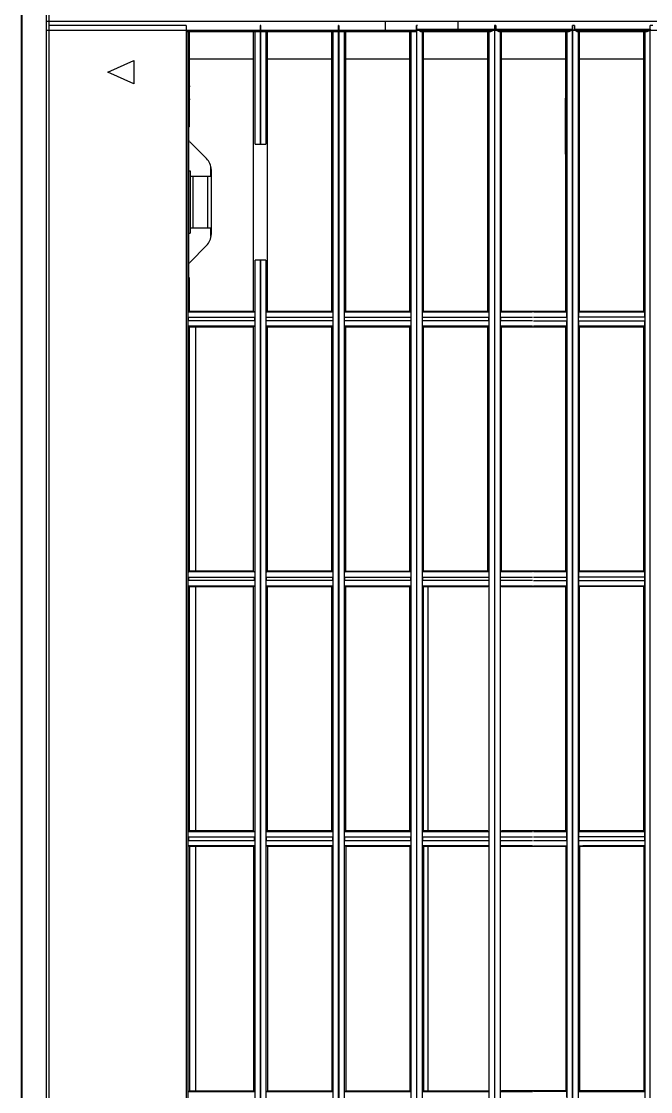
# Model space of a CAD drawing. Header units: centimetres. Extents: x 31 to 22766, y 238 to 3306.
# Drawn here: x 1262.03 to 1274.13, y 1977.68 to 1998.27 of the extents above; entities that cross this region are included whole.
import ezdxf
from ezdxf.xclip import XClip

# ---------------------------------------------------------------- set-up
doc = ezdxf.new("R2010")
doc.units = ezdxf.units.CM
doc.header["$XCLIPFRAME"] = 0
doc.layers.add('00_BORDA_DUVAR', color=8, linetype='Continuous', lineweight=40)

# ---------------------------------------------------------------- blocks, each defined once
blk = doc.blocks.new('DUVAR PLANI')
at = {"layer": '00_BORDA_DUVAR'}
blk.add_lwpolyline([(35540.638, 6762.619), (35540.638, 6592.619), (35585.638, 6592.619), (35585.638, 6582.619), (35540.638, 6582.619), (35540.638, 6422.619)], dxfattribs=at)
blk = doc.blocks.new('fxaq 2.8 kw iç ünite')
at = {"color": 7, "linetype": 'Continuous', "true_color": 0xffffff}
for p, q in [((11534.17, 4110.661), (11465.73, 4110.661)), ((11466.67, 4110.176), (11543.17, 4110.176)), ((11543.17, 4110.133), (11466.67, 4110.133)), ((11531.02, 4091.261), (11531.02, 4110.176)), ((11531.12, 4107.49), (11531.12, 4110.133)), ((11531.195, 4091.157), (11531.195, 4110.176)), ((11529.995, 4108.501), (11530.22, 4109.001)), ((11530.22, 4109.001), (11530.445, 4108.501)), ((11530.445, 4108.501), (11529.995, 4108.501)), ((11531.12, 4107.49), (11468.52, 4107.49)), ((11530.995, 4107.46), (11468.645, 4107.46)), ((11510.604, 4107.444), (11510.604, 4106.179)), ((11510.604, 4107.444), (11510.62, 4107.428)), ((11510.621, 4107.428), (11510.62, 4107.428)), ((11510.62, 4107.428), (11510.62, 4106.195)), ((11515.32, 4107.428), (11510.621, 4107.428)), ((11515.32, 4107.428), (11515.336, 4107.444)), ((11515.32, 4106.195), (11515.32, 4107.428)), ((11515.336, 4106.179), (11515.336, 4107.444)), ((11515.504, 4107.449), (11515.436, 4107.449)), ((11515.436, 4107.449), (11515.436, 4106.174)), ((11515.504, 4107.449), (11515.504, 4106.174)), ((11515.604, 4106.179), (11515.604, 4107.444)), ((11515.62, 4107.428), (11515.604, 4107.444)), ((11515.62, 4107.428), (11520.32, 4107.428)), ((11515.62, 4106.195), (11515.62, 4107.428)), ((11520.336, 4107.444), (11520.32, 4107.428)), ((11520.32, 4107.428), (11520.32, 4106.195)), ((11520.32, 4107.428), (11520.32, 4107.428)), ((11520.336, 4107.444), (11520.336, 4106.179)), ((11520.504, 4107.449), (11520.436, 4107.449)), ((11520.436, 4106.174), (11520.436, 4107.449)), ((11520.504, 4107.449), (11520.504, 4106.174)), ((11520.604, 4106.179), (11520.604, 4107.444)), ((11520.604, 4107.444), (11520.62, 4107.428)), ((11520.621, 4107.428), (11520.62, 4107.428)), ((11520.62, 4106.195), (11520.62, 4107.428)), ((11520.621, 4107.428), (11525.32, 4107.428)), ((11525.336, 4107.444), (11525.32, 4107.428)), ((11525.32, 4107.428), (11525.32, 4106.195)), ((11525.336, 4107.444), (11525.336, 4106.179)), ((11525.436, 4107.449), (11525.504, 4107.449)), ((11525.436, 4106.174), (11525.436, 4107.449)), ((11525.504, 4107.449), (11525.504, 4106.174)), ((11525.604, 4106.179), (11525.604, 4107.444)), ((11525.604, 4107.444), (11525.62, 4107.428)), ((11525.62, 4107.428), (11525.62, 4106.195)), ((11525.62, 4107.428), (11526.27, 4107.428)), ((11529.17, 4107.449), (11526.27, 4107.449)), ((11526.558, 4107.423), (11526.882, 4107.099)), ((11527.12, 4107.449), (11527.12, 4107.411)), ((11528.32, 4107.411), (11527.12, 4107.411)), ((11527.22, 4107.014), (11527.22, 4107.411)), ((11528.22, 4107.361), (11527.22, 4107.361)), ((11528.22, 4107.411), (11528.22, 4107.014)), ((11528.32, 4107.449), (11528.32, 4107.411)), ((11528.558, 4107.099), (11528.882, 4107.423)), ((11529.17, 4107.428), (11529.17, 4107.449)), ((11529.17, 4107.428), (11530.995, 4107.428)), ((11529.695, 4107.411), (11529.695, 4107.428)), ((11529.945, 4107.411), (11529.945, 4107.428)), ((11530.47, 4106.195), (11530.47, 4107.428)), ((11530.995, 4106.066), (11530.995, 4107.49)), ((11510.62, 4107.302), (11515.32, 4107.302)), ((11515.62, 4107.302), (11520.32, 4107.302)), ((11520.62, 4107.302), (11525.32, 4107.302)), ((11527.056, 4107.014), (11527.22, 4107.014)), ((11528.346, 4107.011), (11527.095, 4107.011)), ((11527.22, 4107.074), (11528.22, 4107.074)), ((11528.22, 4107.014), (11528.385, 4107.014)), ((11503.987, 4106.166), (11526.603, 4106.166)), ((11510.62, 4106.195), (11510.604, 4106.179)), ((11510.621, 4106.195), (11510.62, 4106.195)), ((11515.32, 4106.195), (11510.621, 4106.195)), ((11515.336, 4106.179), (11515.32, 4106.195)), ((11515.436, 4106.174), (11515.504, 4106.174)), ((11515.604, 4106.179), (11515.62, 4106.195)), ((11515.62, 4106.195), (11520.32, 4106.195)), ((11520.32, 4106.195), (11520.336, 4106.179)), ((11520.32, 4106.195), (11520.32, 4106.195)), ((11520.436, 4106.174), (11520.504, 4106.174)), ((11520.62, 4106.195), (11520.604, 4106.179)), ((11520.621, 4106.195), (11520.62, 4106.195)), ((11520.621, 4106.195), (11525.32, 4106.195)), ((11525.32, 4106.195), (11525.336, 4106.179)), ((11525.504, 4106.174), (11525.436, 4106.174)), ((11525.62, 4106.195), (11525.604, 4106.179)), ((11525.62, 4106.195), (11530.995, 4106.195)), ((11526.603, 4106.066), (11526.603, 4106.166)), ((11528.837, 4106.166), (11530.995, 4106.166)), ((11528.837, 4106.166), (11528.837, 4106.066)), ((11503.986, 4106.056), (11526.604, 4106.056)), ((11526.604, 4105.956), (11503.986, 4105.956)), ((11526.603, 4106.066), (11503.987, 4106.066)), ((11510.604, 4105.944), (11510.62, 4105.928)), ((11510.604, 4105.944), (11510.604, 4104.674)), ((11510.62, 4105.928), (11510.62, 4104.69)), ((11510.621, 4105.928), (11510.62, 4105.928)), ((11515.32, 4105.928), (11510.621, 4105.928)), ((11515.32, 4105.928), (11515.336, 4105.944)), ((11515.32, 4104.69), (11515.32, 4105.928)), ((11515.336, 4104.674), (11515.336, 4105.944)), ((11515.504, 4105.949), (11515.436, 4105.949)), ((11515.436, 4105.949), (11515.436, 4104.669)), ((11515.504, 4105.949), (11515.504, 4104.669)), ((11515.604, 4104.674), (11515.604, 4105.944)), ((11515.62, 4105.928), (11515.604, 4105.944)), ((11515.62, 4104.69), (11515.62, 4105.928)), ((11515.62, 4105.928), (11520.32, 4105.928)), ((11520.336, 4105.944), (11520.32, 4105.928)), ((11520.32, 4105.928), (11520.32, 4105.928)), ((11520.32, 4105.928), (11520.32, 4104.69)), ((11520.336, 4105.944), (11520.336, 4104.674)), ((11520.436, 4104.669), (11520.436, 4105.949)), ((11520.504, 4105.949), (11520.436, 4105.949)), ((11520.504, 4105.949), (11520.504, 4104.669)), ((11520.604, 4104.674), (11520.604, 4105.944)), ((11520.604, 4105.944), (11520.62, 4105.928)), ((11520.621, 4105.928), (11520.62, 4105.928)), ((11520.62, 4104.69), (11520.62, 4105.928)), ((11520.621, 4105.928), (11525.32, 4105.928)), ((11525.336, 4105.944), (11525.32, 4105.928)), ((11525.32, 4105.928), (11525.32, 4104.69)), ((11525.336, 4105.944), (11525.336, 4104.674)), ((11525.436, 4104.669), (11525.436, 4105.949)), ((11525.436, 4105.949), (11525.504, 4105.949)), ((11525.504, 4105.949), (11525.504, 4104.669)), ((11525.604, 4105.944), (11525.62, 4105.928)), ((11525.604, 4104.674), (11525.604, 4105.944)), ((11525.62, 4105.928), (11525.62, 4104.69)), ((11525.62, 4105.928), (11530.995, 4105.928)), ((11526.604, 4106.056), (11526.603, 4106.066)), ((11526.604, 4105.956), (11526.604, 4106.056)), ((11528.837, 4106.066), (11528.836, 4106.056)), ((11528.836, 4106.056), (11531.12, 4106.056)), ((11528.836, 4106.056), (11528.836, 4105.956)), ((11530.995, 4105.956), (11528.836, 4105.956)), ((11531.12, 4106.066), (11528.837, 4106.066)), ((11530.47, 4104.69), (11530.47, 4105.928)), ((11530.995, 4104.561), (11530.995, 4106.056)), ((11531.12, 4106.056), (11531.12, 4106.066)), ((11468.645, 4104.661), (11530.995, 4104.661)), ((11510.62, 4104.69), (11510.604, 4104.674)), ((11510.621, 4104.69), (11510.62, 4104.69)), ((11515.32, 4104.69), (11510.621, 4104.69)), ((11515.336, 4104.674), (11515.32, 4104.69)), ((11515.436, 4104.669), (11515.504, 4104.669)), ((11515.604, 4104.674), (11515.62, 4104.69)), ((11515.62, 4104.69), (11520.32, 4104.69)), ((11520.32, 4104.69), (11520.32, 4104.69)), ((11520.32, 4104.69), (11520.336, 4104.674)), ((11520.436, 4104.669), (11520.504, 4104.669)), ((11520.62, 4104.69), (11520.604, 4104.674)), ((11520.621, 4104.69), (11520.62, 4104.69)), ((11520.621, 4104.69), (11525.32, 4104.69)), ((11525.32, 4104.69), (11525.336, 4104.674)), ((11525.504, 4104.669), (11525.436, 4104.669)), ((11525.62, 4104.69), (11525.604, 4104.674)), ((11525.62, 4104.69), (11530.995, 4104.69)), ((11468.52, 4104.561), (11531.12, 4104.561)), ((11531.12, 4104.551), (11468.52, 4104.551)), ((11530.995, 4104.451), (11468.645, 4104.451)), ((11515.436, 4104.443), (11515.436, 4103.17)), ((11515.504, 4104.443), (11515.436, 4104.443)), ((11515.504, 4104.443), (11515.504, 4103.17)), ((11520.436, 4103.17), (11520.436, 4104.443)), ((11520.504, 4104.443), (11520.436, 4104.443)), ((11520.504, 4104.443), (11520.504, 4103.17)), ((11525.436, 4104.443), (11525.504, 4104.443)), ((11525.436, 4103.17), (11525.436, 4104.443)), ((11525.504, 4104.443), (11525.504, 4103.17)), ((11530.995, 4103.061), (11530.995, 4104.551)), ((11531.12, 4104.551), (11531.12, 4104.561)), ((11510.604, 4104.438), (11510.604, 4103.175)), ((11510.604, 4104.438), (11510.62, 4104.422)), ((11510.62, 4104.422), (11510.62, 4103.191)), ((11510.621, 4104.422), (11510.62, 4104.422)), ((11515.32, 4104.422), (11510.621, 4104.422)), ((11515.32, 4104.422), (11515.336, 4104.438)), ((11515.32, 4103.191), (11515.32, 4104.422)), ((11515.336, 4103.175), (11515.336, 4104.438)), ((11515.604, 4103.175), (11515.604, 4104.438)), ((11515.62, 4104.422), (11515.604, 4104.438)), ((11515.62, 4103.191), (11515.62, 4104.422)), ((11515.62, 4104.422), (11520.32, 4104.422)), ((11520.336, 4104.438), (11520.32, 4104.422)), ((11520.32, 4104.422), (11520.32, 4103.191)), ((11520.32, 4104.422), (11520.32, 4104.422)), ((11520.336, 4104.438), (11520.336, 4103.175)), ((11520.604, 4104.438), (11520.62, 4104.422)), ((11520.604, 4103.175), (11520.604, 4104.438)), ((11520.62, 4104.422), (11520.62, 4103.191)), ((11520.621, 4104.422), (11520.62, 4104.422)), ((11520.621, 4104.422), (11525.32, 4104.422)), ((11525.336, 4104.438), (11525.32, 4104.422)), ((11525.32, 4104.422), (11525.32, 4103.191)), ((11525.336, 4104.438), (11525.336, 4103.175)), ((11525.604, 4104.438), (11525.62, 4104.422)), ((11525.604, 4103.175), (11525.604, 4104.438)), ((11525.62, 4104.422), (11525.62, 4103.191)), ((11525.62, 4104.422), (11530.995, 4104.422)), ((11530.47, 4103.191), (11530.47, 4104.422)), ((11531.195, 4103.661), (11530.995, 4103.661)), ((11531.12, 4103.061), (11468.52, 4103.061)), ((11468.52, 4103.051), (11531.12, 4103.051)), ((11468.645, 4103.161), (11530.995, 4103.161)), ((11510.62, 4103.191), (11510.604, 4103.175)), ((11510.621, 4103.191), (11510.62, 4103.191)), ((11515.32, 4103.191), (11510.621, 4103.191)), ((11515.336, 4103.175), (11515.32, 4103.191)), ((11515.436, 4103.17), (11515.504, 4103.17)), ((11515.604, 4103.175), (11515.62, 4103.191)), ((11515.62, 4103.191), (11520.32, 4103.191)), ((11520.32, 4103.191), (11520.32, 4103.191)), ((11520.32, 4103.191), (11520.336, 4103.175)), ((11520.436, 4103.17), (11520.504, 4103.17)), ((11520.62, 4103.191), (11520.604, 4103.175)), ((11520.621, 4103.191), (11520.62, 4103.191)), ((11520.621, 4103.191), (11525.32, 4103.191)), ((11525.32, 4103.191), (11525.336, 4103.175)), ((11525.504, 4103.17), (11525.436, 4103.17)), ((11525.62, 4103.191), (11525.604, 4103.175)), ((11525.62, 4103.191), (11530.995, 4103.191)), ((11530.995, 4103.061), (11531.12, 4103.061)), ((11531.01, 4102.996), (11531.015, 4103.004)), ((11531.015, 4103.004), (11531.02, 4103.013)), ((11531.045, 4103.043), (11531.045, 4101.561)), ((11531.12, 4103.043), (11531.12, 4103.061)), ((11530.995, 4102.951), (11468.645, 4102.951)), ((11510.604, 4102.938), (11510.62, 4102.922)), ((11510.604, 4102.938), (11510.604, 4101.673)), ((11510.621, 4102.922), (11510.62, 4102.922)), ((11510.62, 4102.922), (11510.62, 4101.689)), ((11510.62, 4102.835), (11515.32, 4102.835)), ((11515.32, 4102.922), (11510.621, 4102.922)), ((11515.32, 4102.922), (11515.336, 4102.938)), ((11515.32, 4101.689), (11515.32, 4102.922)), ((11515.336, 4101.673), (11515.336, 4102.938)), ((11515.436, 4102.943), (11515.436, 4101.668)), ((11515.504, 4102.943), (11515.436, 4102.943)), ((11515.504, 4102.943), (11515.504, 4101.668)), ((11515.604, 4101.673), (11515.604, 4102.938)), ((11515.62, 4102.922), (11515.604, 4102.938)), ((11515.62, 4102.922), (11520.32, 4102.922)), ((11515.62, 4101.689), (11515.62, 4102.922)), ((11515.62, 4102.835), (11520.32, 4102.835)), ((11520.336, 4102.938), (11520.32, 4102.922)), ((11520.32, 4102.922), (11520.32, 4101.689)), ((11520.32, 4102.922), (11520.32, 4102.922)), ((11520.336, 4102.938), (11520.336, 4101.673)), ((11520.504, 4102.943), (11520.436, 4102.943)), ((11520.436, 4101.668), (11520.436, 4102.943)), ((11520.504, 4102.943), (11520.504, 4101.668)), ((11520.604, 4102.938), (11520.62, 4102.922)), ((11520.604, 4101.673), (11520.604, 4102.938)), ((11520.62, 4101.689), (11520.62, 4102.922)), ((11520.621, 4102.922), (11520.62, 4102.922)), ((11520.621, 4102.922), (11525.32, 4102.922)), ((11525.336, 4102.938), (11525.32, 4102.922)), ((11525.32, 4102.922), (11525.32, 4101.689)), ((11525.336, 4102.938), (11525.336, 4101.673)), ((11525.436, 4102.943), (11525.504, 4102.943)), ((11525.436, 4101.668), (11525.436, 4102.943)), ((11525.504, 4102.943), (11525.504, 4101.668)), ((11525.604, 4101.673), (11525.604, 4102.938)), ((11525.604, 4102.938), (11525.62, 4102.922)), ((11525.62, 4102.922), (11530.995, 4102.922)), ((11525.62, 4102.922), (11525.62, 4101.689)), ((11530.47, 4101.689), (11530.47, 4102.922)), ((11530.995, 4102.964), (11530.996, 4102.969)), ((11530.995, 4101.646), (11530.995, 4102.964)), ((11530.996, 4102.969), (11530.999, 4102.975)), ((11530.999, 4102.975), (11531.002, 4102.982)), ((11531.002, 4102.982), (11531.006, 4102.989)), ((11531.006, 4102.989), (11531.01, 4102.996)), ((11531.02, 4102.264), (11531.045, 4102.264)), ((11531.195, 4102.264), (11531.045, 4102.264)), ((11531.02, 4101.561), (11468.62, 4101.561)), ((11468.645, 4101.661), (11530.995, 4101.661)), ((11510.604, 4101.673), (11510.62, 4101.689)), ((11510.621, 4101.689), (11510.62, 4101.689)), ((11515.32, 4101.689), (11515.336, 4101.673)), ((11515.504, 4101.668), (11515.436, 4101.668)), ((11515.62, 4101.689), (11515.604, 4101.673)), ((11520.32, 4101.689), (11520.32, 4101.689)), ((11520.336, 4101.673), (11520.32, 4101.689)), ((11520.504, 4101.668), (11520.436, 4101.668)), ((11520.604, 4101.673), (11520.62, 4101.689)), ((11520.621, 4101.689), (11520.62, 4101.689)), ((11520.621, 4101.689), (11525.32, 4101.689)), ((11525.336, 4101.673), (11525.32, 4101.689)), ((11525.436, 4101.668), (11525.504, 4101.668)), ((11525.604, 4101.673), (11525.62, 4101.689)), ((11525.62, 4101.689), (11530.995, 4101.689)), ((11530.996, 4101.641), (11530.995, 4101.646)), ((11530.997, 4101.637), (11530.996, 4101.641)), ((11530.999, 4101.633), (11530.997, 4101.637)), ((11531.001, 4101.628), (11530.999, 4101.633)), ((11531.004, 4101.623), (11531.001, 4101.628)), ((11531.007, 4101.618), (11531.004, 4101.623)), ((11531.01, 4101.613), (11531.007, 4101.618)), ((11531.013, 4101.607), (11531.01, 4101.613)), ((11531.016, 4101.6), (11531.013, 4101.607)), ((11531.019, 4101.593), (11531.016, 4101.6)), ((11531.12, 4101.536), (11531.12, 4101.561)), ((11468.52, 4101.551), (11531.12, 4101.551)), ((11530.995, 4101.451), (11468.645, 4101.451)), ((11510.62, 4101.423), (11510.604, 4101.439)), ((11510.604, 4101.439), (11510.604, 4100.825)), ((11510.62, 4100.187), (11510.62, 4101.423)), ((11510.621, 4101.423), (11510.62, 4101.423)), ((11510.621, 4101.423), (11510.621, 4100.83)), ((11515.336, 4101.439), (11515.32, 4101.423)), ((11515.32, 4100.187), (11515.32, 4101.423)), ((11515.336, 4100.825), (11515.336, 4101.439)), ((11515.436, 4101.444), (11515.504, 4101.444)), ((11515.436, 4101.444), (11515.436, 4100.825)), ((11515.504, 4101.444), (11515.504, 4100.825)), ((11515.604, 4100.825), (11515.604, 4101.439)), ((11515.604, 4101.439), (11515.62, 4101.423)), ((11515.62, 4100.187), (11515.62, 4101.423)), ((11520.32, 4101.423), (11520.336, 4101.439)), ((11520.32, 4101.423), (11520.32, 4100.83)), ((11520.32, 4101.423), (11520.32, 4101.423)), ((11520.32, 4100.187), (11520.32, 4101.423)), ((11520.336, 4101.439), (11520.336, 4100.825)), ((11520.436, 4101.444), (11520.504, 4101.444)), ((11520.436, 4100.825), (11520.436, 4101.444)), ((11520.504, 4101.444), (11520.504, 4100.825)), ((11520.604, 4100.825), (11520.604, 4101.439)), ((11520.62, 4101.423), (11520.604, 4101.439)), ((11520.62, 4100.187), (11520.62, 4101.423)), ((11520.62, 4101.423), (11525.32, 4101.423)), ((11520.621, 4101.423), (11520.621, 4100.83)), ((11525.32, 4101.423), (11525.336, 4101.439)), ((11525.32, 4101.423), (11525.32, 4100.187)), ((11525.336, 4101.439), (11525.336, 4100.825)), ((11525.504, 4101.444), (11525.436, 4101.444)), ((11525.436, 4100.825), (11525.436, 4101.444)), ((11525.504, 4101.444), (11525.504, 4100.825)), ((11525.604, 4100.825), (11525.604, 4101.439)), ((11525.62, 4101.423), (11525.604, 4101.439)), ((11525.62, 4101.423), (11525.62, 4100.187)), ((11525.62, 4101.423), (11530.995, 4101.423)), ((11530.47, 4100.187), (11530.47, 4101.423)), ((11530.995, 4101.462), (11530.996, 4101.466)), ((11530.995, 4100.143), (11530.995, 4101.462)), ((11530.996, 4101.466), (11530.997, 4101.469)), ((11530.997, 4101.469), (11530.998, 4101.473)), ((11530.998, 4101.473), (11531, 4101.477)), ((11531, 4101.477), (11531.002, 4101.482)), ((11531.002, 4101.482), (11531.005, 4101.486)), ((11531.005, 4101.486), (11531.008, 4101.491)), ((11531.008, 4101.491), (11531.011, 4101.496)), ((11531.011, 4101.496), (11531.015, 4101.502)), ((11531.015, 4101.502), (11531.018, 4101.507)), ((11531.018, 4101.507), (11531.022, 4101.512)), ((11531.022, 4101.512), (11531.026, 4101.518)), ((11531.026, 4101.518), (11531.03, 4101.523)), ((11531.03, 4101.523), (11531.034, 4101.528)), ((11531.034, 4101.528), (11531.039, 4101.533)), ((11531.039, 4101.533), (11531.045, 4101.536)), ((11531.12, 4101.536), (11531.045, 4101.536)), ((11531.045, 4101.536), (11531.045, 4100.061)), ((11510.621, 4100.825), (11510.621, 4100.187)), ((11515.436, 4100.807), (11515.436, 4100.166)), ((11515.504, 4100.807), (11515.504, 4100.166)), ((11515.604, 4100.171), (11515.604, 4100.811)), ((11520.32, 4100.825), (11520.32, 4100.187)), ((11520.504, 4100.807), (11520.504, 4100.166)), ((11520.621, 4100.825), (11520.621, 4100.187)), ((11525.336, 4100.811), (11525.336, 4100.171)), ((11525.504, 4100.807), (11525.504, 4100.166)), ((11525.604, 4100.171), (11525.604, 4100.811)), ((11468.645, 4100.161), (11530.995, 4100.161)), ((11510.62, 4100.187), (11510.604, 4100.171)), ((11515.32, 4100.187), (11510.62, 4100.187)), ((11515.336, 4100.171), (11515.32, 4100.187)), ((11515.338, 4100.17), (11515.336, 4100.171)), ((11515.339, 4100.17), (11515.338, 4100.17)), ((11515.342, 4100.17), (11515.339, 4100.17)), ((11515.345, 4100.169), (11515.342, 4100.17)), ((11515.35, 4100.169), (11515.345, 4100.169)), ((11515.355, 4100.168), (11515.35, 4100.169)), ((11515.361, 4100.168), (11515.355, 4100.168)), ((11515.367, 4100.167), (11515.361, 4100.168)), ((11515.375, 4100.167), (11515.367, 4100.167)), ((11515.382, 4100.167), (11515.375, 4100.167)), ((11515.391, 4100.167), (11515.382, 4100.167)), ((11515.399, 4100.166), (11515.391, 4100.167)), ((11515.408, 4100.166), (11515.399, 4100.166)), ((11515.417, 4100.166), (11515.408, 4100.166)), ((11515.426, 4100.166), (11515.417, 4100.166)), ((11515.436, 4100.166), (11515.426, 4100.166)), ((11515.436, 4100.166), (11515.504, 4100.166)), ((11515.504, 4100.166), (11515.514, 4100.166)), ((11515.514, 4100.166), (11515.524, 4100.166)), ((11515.524, 4100.166), (11515.533, 4100.166)), ((11515.533, 4100.166), (11515.541, 4100.166)), ((11515.541, 4100.166), (11515.55, 4100.167)), ((11515.55, 4100.167), (11515.558, 4100.167)), ((11515.558, 4100.167), (11515.566, 4100.167)), ((11515.566, 4100.167), (11515.573, 4100.167)), ((11515.573, 4100.167), (11515.58, 4100.168)), ((11515.58, 4100.168), (11515.586, 4100.168)), ((11515.586, 4100.168), (11515.591, 4100.169)), ((11515.591, 4100.169), (11515.595, 4100.169)), ((11515.595, 4100.169), (11515.598, 4100.17)), ((11515.598, 4100.17), (11515.601, 4100.17)), ((11515.601, 4100.17), (11515.603, 4100.17)), ((11515.603, 4100.17), (11515.604, 4100.171)), ((11515.604, 4100.171), (11515.62, 4100.187)), ((11515.62, 4100.187), (11520.32, 4100.187)), ((11520.32, 4100.187), (11520.336, 4100.171)), ((11520.436, 4100.166), (11520.504, 4100.166)), ((11520.504, 4100.166), (11520.514, 4100.166)), ((11520.514, 4100.166), (11520.524, 4100.166)), ((11520.524, 4100.166), (11520.533, 4100.166)), ((11520.533, 4100.166), (11520.541, 4100.166)), ((11520.541, 4100.166), (11520.55, 4100.167)), ((11520.55, 4100.167), (11520.558, 4100.167)), ((11520.558, 4100.167), (11520.566, 4100.167)), ((11520.566, 4100.167), (11520.573, 4100.167)), ((11520.573, 4100.167), (11520.58, 4100.168)), ((11520.58, 4100.168), (11520.586, 4100.168)), ((11520.586, 4100.168), (11520.591, 4100.169)), ((11520.591, 4100.169), (11520.595, 4100.169)), ((11520.595, 4100.169), (11520.598, 4100.17)), ((11520.598, 4100.17), (11520.601, 4100.17)), ((11520.601, 4100.17), (11520.603, 4100.17)), ((11520.603, 4100.17), (11520.604, 4100.171)), ((11520.62, 4100.187), (11520.604, 4100.171)), ((11520.62, 4100.187), (11525.32, 4100.187)), ((11525.32, 4100.187), (11525.336, 4100.171)), ((11525.504, 4100.166), (11525.436, 4100.166)), ((11525.504, 4100.166), (11525.514, 4100.166)), ((11525.514, 4100.166), (11525.524, 4100.166)), ((11525.524, 4100.166), (11525.533, 4100.166)), ((11525.533, 4100.166), (11525.541, 4100.166)), ((11525.541, 4100.166), (11525.55, 4100.167)), ((11525.55, 4100.167), (11525.558, 4100.167)), ((11525.558, 4100.167), (11525.566, 4100.167)), ((11525.566, 4100.167), (11525.573, 4100.167)), ((11525.573, 4100.167), (11525.58, 4100.168)), ((11525.58, 4100.168), (11525.586, 4100.168)), ((11525.586, 4100.168), (11525.591, 4100.169)), ((11525.591, 4100.169), (11525.595, 4100.169)), ((11525.595, 4100.169), (11525.598, 4100.17)), ((11525.598, 4100.17), (11525.601, 4100.17)), ((11525.601, 4100.17), (11525.603, 4100.17)), ((11525.603, 4100.17), (11525.604, 4100.171)), ((11525.62, 4100.187), (11525.604, 4100.171)), ((11525.62, 4100.187), (11530.995, 4100.187)), ((11528.64, 4100.194), (11528.72, 4100.194)), ((11528.72, 4100.19), (11529.72, 4100.19)), ((11529.64, 4100.19), (11529.64, 4100.187)), ((11530.996, 4100.138), (11530.995, 4100.143)), ((11530.997, 4100.133), (11530.996, 4100.138)), ((11530.998, 4100.129), (11530.997, 4100.133)), ((11531, 4100.124), (11530.998, 4100.129)), ((11531.002, 4100.119), (11531, 4100.124)), ((11531.005, 4100.114), (11531.002, 4100.119)), ((11468.52, 4100.061), (11531.12, 4100.061)), ((11468.52, 4100.051), (11531.12, 4100.051)), ((11530.995, 4099.951), (11468.645, 4099.951)), ((11510.603, 4099.941), (11510.604, 4099.94)), ((11510.604, 4099.94), (11510.604, 4099.804)), ((11510.604, 4099.94), (11510.62, 4099.924)), ((11510.621, 4099.924), (11510.62, 4099.924)), ((11510.62, 4098.688), (11510.62, 4099.924)), ((11515.32, 4099.924), (11510.621, 4099.924)), ((11515.32, 4099.924), (11515.336, 4099.94)), ((11515.32, 4098.687), (11515.32, 4099.924)), ((11515.504, 4099.945), (11515.436, 4099.945)), ((11515.62, 4099.924), (11515.604, 4099.94)), ((11515.62, 4099.924), (11520.32, 4099.924)), ((11515.62, 4098.687), (11515.62, 4099.924)), ((11520.336, 4099.94), (11520.32, 4099.924)), ((11520.32, 4098.688), (11520.32, 4099.924)), ((11520.32, 4099.924), (11520.32, 4099.924)), ((11520.338, 4099.941), (11520.336, 4099.94)), ((11520.336, 4099.94), (11520.336, 4099.804)), ((11520.339, 4099.941), (11520.338, 4099.941)), ((11520.342, 4099.941), (11520.339, 4099.941)), ((11520.345, 4099.942), (11520.342, 4099.941)), ((11520.35, 4099.942), (11520.345, 4099.942)), ((11520.355, 4099.943), (11520.35, 4099.942)), ((11520.36, 4099.943), (11520.355, 4099.943)), ((11520.367, 4099.944), (11520.36, 4099.943)), ((11520.374, 4099.944), (11520.367, 4099.944)), ((11520.382, 4099.944), (11520.374, 4099.944)), ((11520.391, 4099.944), (11520.382, 4099.944)), ((11520.399, 4099.945), (11520.391, 4099.944)), ((11520.408, 4099.945), (11520.399, 4099.945)), ((11520.417, 4099.945), (11520.408, 4099.945)), ((11520.426, 4099.945), (11520.417, 4099.945)), ((11520.436, 4099.945), (11520.426, 4099.945)), ((11520.504, 4099.945), (11520.436, 4099.945)), ((11520.604, 4099.94), (11520.62, 4099.924)), ((11520.604, 4099.804), (11520.604, 4099.94)), ((11520.62, 4098.688), (11520.62, 4099.924)), ((11520.621, 4099.924), (11520.62, 4099.924)), ((11520.621, 4099.924), (11525.32, 4099.924)), ((11525.336, 4099.94), (11525.32, 4099.924)), ((11525.32, 4099.924), (11525.32, 4098.687)), ((11525.338, 4099.941), (11525.336, 4099.94)), ((11525.339, 4099.941), (11525.338, 4099.941)), ((11525.342, 4099.941), (11525.339, 4099.941)), ((11525.345, 4099.942), (11525.342, 4099.941)), ((11525.35, 4099.942), (11525.345, 4099.942)), ((11525.355, 4099.943), (11525.35, 4099.942)), ((11525.36, 4099.943), (11525.355, 4099.943)), ((11525.367, 4099.944), (11525.36, 4099.943)), ((11525.374, 4099.944), (11525.367, 4099.944)), ((11525.382, 4099.944), (11525.374, 4099.944)), ((11525.391, 4099.944), (11525.382, 4099.944)), ((11525.399, 4099.945), (11525.391, 4099.944)), ((11525.408, 4099.945), (11525.399, 4099.945)), ((11525.417, 4099.945), (11525.408, 4099.945)), ((11525.426, 4099.945), (11525.417, 4099.945)), ((11525.436, 4099.945), (11525.426, 4099.945)), ((11525.436, 4099.945), (11525.504, 4099.945)), ((11525.604, 4099.94), (11525.62, 4099.924)), ((11525.62, 4099.924), (11530.995, 4099.924)), ((11525.62, 4099.924), (11525.62, 4098.687)), ((11530.47, 4098.687), (11530.47, 4099.924)), ((11530.995, 4099.959), (11530.996, 4099.962)), ((11530.995, 4098.64), (11530.995, 4099.959)), ((11530.996, 4099.962), (11530.997, 4099.965)), ((11530.997, 4099.965), (11530.998, 4099.968)), ((11530.998, 4099.968), (11531, 4099.972)), ((11531, 4099.972), (11531.002, 4099.976)), ((11531.002, 4099.976), (11531.005, 4099.98)), ((11531.008, 4100.108), (11531.005, 4100.114)), ((11531.005, 4099.98), (11531.007, 4099.984)), ((11531.007, 4099.984), (11531.011, 4099.989)), ((11531.011, 4100.103), (11531.008, 4100.108)), ((11531.015, 4100.097), (11531.011, 4100.103)), ((11531.011, 4099.989), (11531.014, 4099.993)), ((11531.014, 4099.993), (11531.018, 4099.998)), ((11531.018, 4100.091), (11531.015, 4100.097)), ((11531.022, 4100.086), (11531.018, 4100.091)), ((11531.018, 4099.998), (11531.021, 4100.003)), ((11531.021, 4100.003), (11531.025, 4100.008)), ((11531.026, 4100.08), (11531.022, 4100.086)), ((11531.025, 4100.008), (11531.029, 4100.012)), ((11531.03, 4100.075), (11531.026, 4100.08)), ((11531.029, 4100.012), (11531.034, 4100.017)), ((11531.034, 4100.07), (11531.03, 4100.075)), ((11531.039, 4100.065), (11531.034, 4100.07)), ((11531.034, 4100.017), (11531.039, 4100.02)), ((11531.045, 4100.061), (11531.039, 4100.065)), ((11531.039, 4100.02), (11531.045, 4100.023)), ((11531.045, 4100.023), (11531.045, 4098.561)), ((11531.12, 4100.023), (11531.045, 4100.023)), ((11531.12, 4100.023), (11531.12, 4100.061)), ((11510.604, 4099.804), (11510.604, 4099.673)), ((11520.336, 4099.804), (11520.336, 4099.673)), ((11520.604, 4099.673), (11520.604, 4099.804)), ((11510.604, 4099.673), (11510.604, 4099.548)), ((11510.604, 4099.548), (11510.604, 4099.425)), ((11520.336, 4099.673), (11520.336, 4099.548)), ((11520.336, 4099.548), (11520.336, 4099.425)), ((11520.604, 4099.548), (11520.604, 4099.673)), ((11520.604, 4099.425), (11520.604, 4099.548)), ((11510.604, 4099.425), (11510.604, 4099.304)), ((11510.604, 4099.304), (11510.604, 4099.184)), ((11520.336, 4099.425), (11520.336, 4099.304)), ((11520.336, 4099.304), (11520.336, 4099.184)), ((11520.604, 4099.304), (11520.604, 4099.425)), ((11520.604, 4099.184), (11520.604, 4099.304)), ((11510.604, 4099.184), (11510.604, 4099.062)), ((11520.336, 4099.184), (11520.336, 4099.062)), ((11520.604, 4099.062), (11520.604, 4099.184)), ((11510.604, 4099.062), (11510.604, 4098.936)), ((11510.604, 4098.936), (11510.604, 4098.807)), ((11520.336, 4099.062), (11520.336, 4098.936)), ((11520.336, 4098.936), (11520.336, 4098.807)), ((11520.604, 4098.936), (11520.604, 4099.062)), ((11520.604, 4098.807), (11520.604, 4098.936)), ((11510.604, 4098.807), (11510.604, 4098.671)), ((11510.62, 4098.688), (11510.604, 4098.671)), ((11510.621, 4098.687), (11510.62, 4098.688)), ((11515.32, 4098.687), (11510.621, 4098.687)), ((11515.337, 4098.671), (11515.32, 4098.687)), ((11515.604, 4098.671), (11515.62, 4098.687)), ((11515.62, 4098.687), (11520.32, 4098.687)), ((11520.32, 4098.687), (11520.32, 4098.688)), ((11520.32, 4098.688), (11520.337, 4098.671)), ((11520.336, 4098.807), (11520.337, 4098.671)), ((11520.604, 4098.671), (11520.604, 4098.807)), ((11520.62, 4098.688), (11520.604, 4098.671)), ((11520.621, 4098.687), (11520.62, 4098.688)), ((11520.621, 4098.687), (11525.32, 4098.687)), ((11525.32, 4098.687), (11525.337, 4098.671)), ((11525.62, 4098.687), (11525.604, 4098.671)), ((11525.62, 4098.687), (11530.995, 4098.687)), ((11468.52, 4098.561), (11531.12, 4098.561)), ((11468.645, 4098.661), (11530.995, 4098.661)), ((11515.338, 4098.671), (11515.337, 4098.671)), ((11515.34, 4098.67), (11515.338, 4098.671)), ((11515.342, 4098.67), (11515.34, 4098.67)), ((11515.346, 4098.669), (11515.342, 4098.67)), ((11515.35, 4098.669), (11515.346, 4098.669)), ((11515.355, 4098.669), (11515.35, 4098.669)), ((11515.361, 4098.668), (11515.355, 4098.669)), ((11515.367, 4098.668), (11515.361, 4098.668)), ((11515.375, 4098.667), (11515.367, 4098.668)), ((11515.383, 4098.667), (11515.375, 4098.667)), ((11515.391, 4098.667), (11515.383, 4098.667)), ((11515.399, 4098.667), (11515.391, 4098.667)), ((11515.408, 4098.667), (11515.399, 4098.667)), ((11515.417, 4098.666), (11515.408, 4098.667)), ((11515.426, 4098.666), (11515.417, 4098.666)), ((11515.436, 4098.666), (11515.426, 4098.666)), ((11515.436, 4098.666), (11515.504, 4098.666)), ((11515.504, 4098.666), (11515.514, 4098.666)), ((11515.514, 4098.666), (11515.524, 4098.666)), ((11515.524, 4098.666), (11515.533, 4098.667)), ((11515.533, 4098.667), (11515.541, 4098.667)), ((11515.541, 4098.667), (11515.55, 4098.667)), ((11515.55, 4098.667), (11515.558, 4098.667)), ((11515.558, 4098.667), (11515.566, 4098.667)), ((11515.566, 4098.667), (11515.573, 4098.668)), ((11515.573, 4098.668), (11515.58, 4098.668)), ((11515.58, 4098.668), (11515.586, 4098.669)), ((11515.586, 4098.669), (11515.591, 4098.669)), ((11515.591, 4098.669), (11515.595, 4098.669)), ((11515.595, 4098.669), (11515.598, 4098.67)), ((11515.598, 4098.67), (11515.601, 4098.67)), ((11515.601, 4098.67), (11515.603, 4098.671)), ((11515.603, 4098.671), (11515.604, 4098.671)), ((11520.436, 4098.666), (11520.504, 4098.666)), ((11520.504, 4098.666), (11520.514, 4098.666)), ((11520.514, 4098.666), (11520.524, 4098.666)), ((11520.524, 4098.666), (11520.533, 4098.667)), ((11520.533, 4098.667), (11520.541, 4098.667)), ((11520.541, 4098.667), (11520.55, 4098.667)), ((11520.55, 4098.667), (11520.558, 4098.667)), ((11520.558, 4098.667), (11520.566, 4098.667)), ((11520.566, 4098.667), (11520.573, 4098.668)), ((11520.573, 4098.668), (11520.58, 4098.668)), ((11520.58, 4098.668), (11520.586, 4098.669)), ((11520.586, 4098.669), (11520.591, 4098.669)), ((11520.591, 4098.669), (11520.595, 4098.669)), ((11520.595, 4098.669), (11520.598, 4098.67)), ((11520.598, 4098.67), (11520.601, 4098.67)), ((11520.601, 4098.67), (11520.603, 4098.671)), ((11520.603, 4098.671), (11520.604, 4098.671)), ((11525.504, 4098.666), (11525.436, 4098.666)), ((11525.504, 4098.666), (11525.514, 4098.666)), ((11525.514, 4098.666), (11525.524, 4098.666)), ((11525.524, 4098.666), (11525.533, 4098.667)), ((11525.533, 4098.667), (11525.541, 4098.667)), ((11525.541, 4098.667), (11525.55, 4098.667)), ((11525.55, 4098.667), (11525.558, 4098.667)), ((11525.558, 4098.667), (11525.566, 4098.667)), ((11525.566, 4098.667), (11525.573, 4098.668)), ((11525.573, 4098.668), (11525.58, 4098.668)), ((11525.58, 4098.668), (11525.586, 4098.669)), ((11525.586, 4098.669), (11525.591, 4098.669)), ((11525.591, 4098.669), (11525.595, 4098.669)), ((11525.595, 4098.669), (11525.598, 4098.67)), ((11525.598, 4098.67), (11525.601, 4098.67)), ((11525.601, 4098.67), (11525.603, 4098.671)), ((11525.603, 4098.671), (11525.604, 4098.671)), ((11530.996, 4098.635), (11530.995, 4098.64)), ((11530.997, 4098.63), (11530.996, 4098.635)), ((11530.998, 4098.625), (11530.997, 4098.63)), ((11531, 4098.62), (11530.998, 4098.625)), ((11531.002, 4098.616), (11531, 4098.62)), ((11531.005, 4098.61), (11531.002, 4098.616)), ((11531.008, 4098.605), (11531.005, 4098.61)), ((11531.011, 4098.6), (11531.008, 4098.605)), ((11531.014, 4098.594), (11531.011, 4098.6)), ((11531.018, 4098.589), (11531.014, 4098.594)), ((11531.022, 4098.583), (11531.018, 4098.589)), ((11531.025, 4098.578), (11531.022, 4098.583)), ((11531.029, 4098.573), (11531.025, 4098.578)), ((11531.034, 4098.568), (11531.029, 4098.573)), ((11531.039, 4098.564), (11531.034, 4098.568)), ((11531.045, 4098.561), (11531.039, 4098.564)), ((11531.12, 4098.511), (11531.12, 4098.561))]:
    blk.add_line(p, q, dxfattribs=at)
for centre, radius, start, end in [((11526.77, 4107.636), 0.3, 218.3911, 225), ((11528.67, 4107.636), 0.3, 315, 321.6089), ((11527.095, 4107.311), 0.3, 225, 270), ((11528.346, 4107.311), 0.3, 270, 315), ((-28079.022, 4103.059), 39589.626, 359.99582, 359.996746), ((51105.784, 4103.059), 39590.448, 180.003254, 180.00418), ((51109.954, 4103.059), 39589.617, 180.003254, 180.00418), ((50597.906, 4102.974), 39077.47, 180.003178, 180.004118), ((-28069.756, 4103.059), 39590.361, 359.99582, 359.996746), ((50602.889, 4102.974), 39077.453, 180.003178, 180.004118), ((11510.519, 4100.881), 0.715, 268.8355, 276.8584), ((11520.422, 4100.881), 0.715, 263.1416, 271.1645), ((11525.422, 4100.881), 0.715, 263.1416, 271.1645), ((11515.422, 4099.233), 0.713, 88.8617, 96.9066), ((47263.427, 4102.871), 35748.091, 180.004697, 180.006731), ((48310.829, 4102.918), 36795.393, 180.004629, 180.00662), ((-25279.89, 4102.918), 36795.394, 359.99338, 359.995371), ((11515.518, 4099.233), 0.713, 83.0934, 91.1383), ((-24232.479, 4102.871), 35748.083, 359.993269, 359.995303), ((55819.881, 4103.654), 44299.445, 180.004797, 180.006451), ((11520.518, 4099.233), 0.713, 83.0934, 91.1383), ((-25274.868, 4102.918), 36795.372, 359.99338, 359.995371), ((47142.418, 4102.858), 35617.081, 180.004693, 180.006734), ((55824.876, 4103.654), 44299.44, 180.004797, 180.006451), ((11525.518, 4099.233), 0.713, 83.0934, 91.1383), ((-25269.885, 4102.918), 36795.39, 359.99338, 359.995371), ((-24222.454, 4102.871), 35748.058, 359.993269, 359.995303), ((11520.422, 4099.381), 0.714, 263.1269, 271.1512), ((11525.422, 4099.381), 0.714, 263.1269, 271.1512)]:
    blk.add_arc(centre, radius, start, end, dxfattribs=at)
blk = doc.blocks.new('G$CCD2FF134')
at = {"rotation": 90}
blk.add_blockref('fxaq 2.8 kw iç ünite', (1665.661, -11804.95), dxfattribs=at)

msp = doc.modelspace()

# ---------------------------------------------------------------- block references
ref = msp.add_blockref('G$CCD2FF134', (3707.025, 2272.025))
XClip(ref).set_block_clipping_path([(-3470.0000000001, -1889.9999999982), (349.9999999999, 300.0000000019)])
msp.add_blockref('DUVAR PLANI', (-34278.613, -4520.594))

doc.saveas('drawing.dxf')
